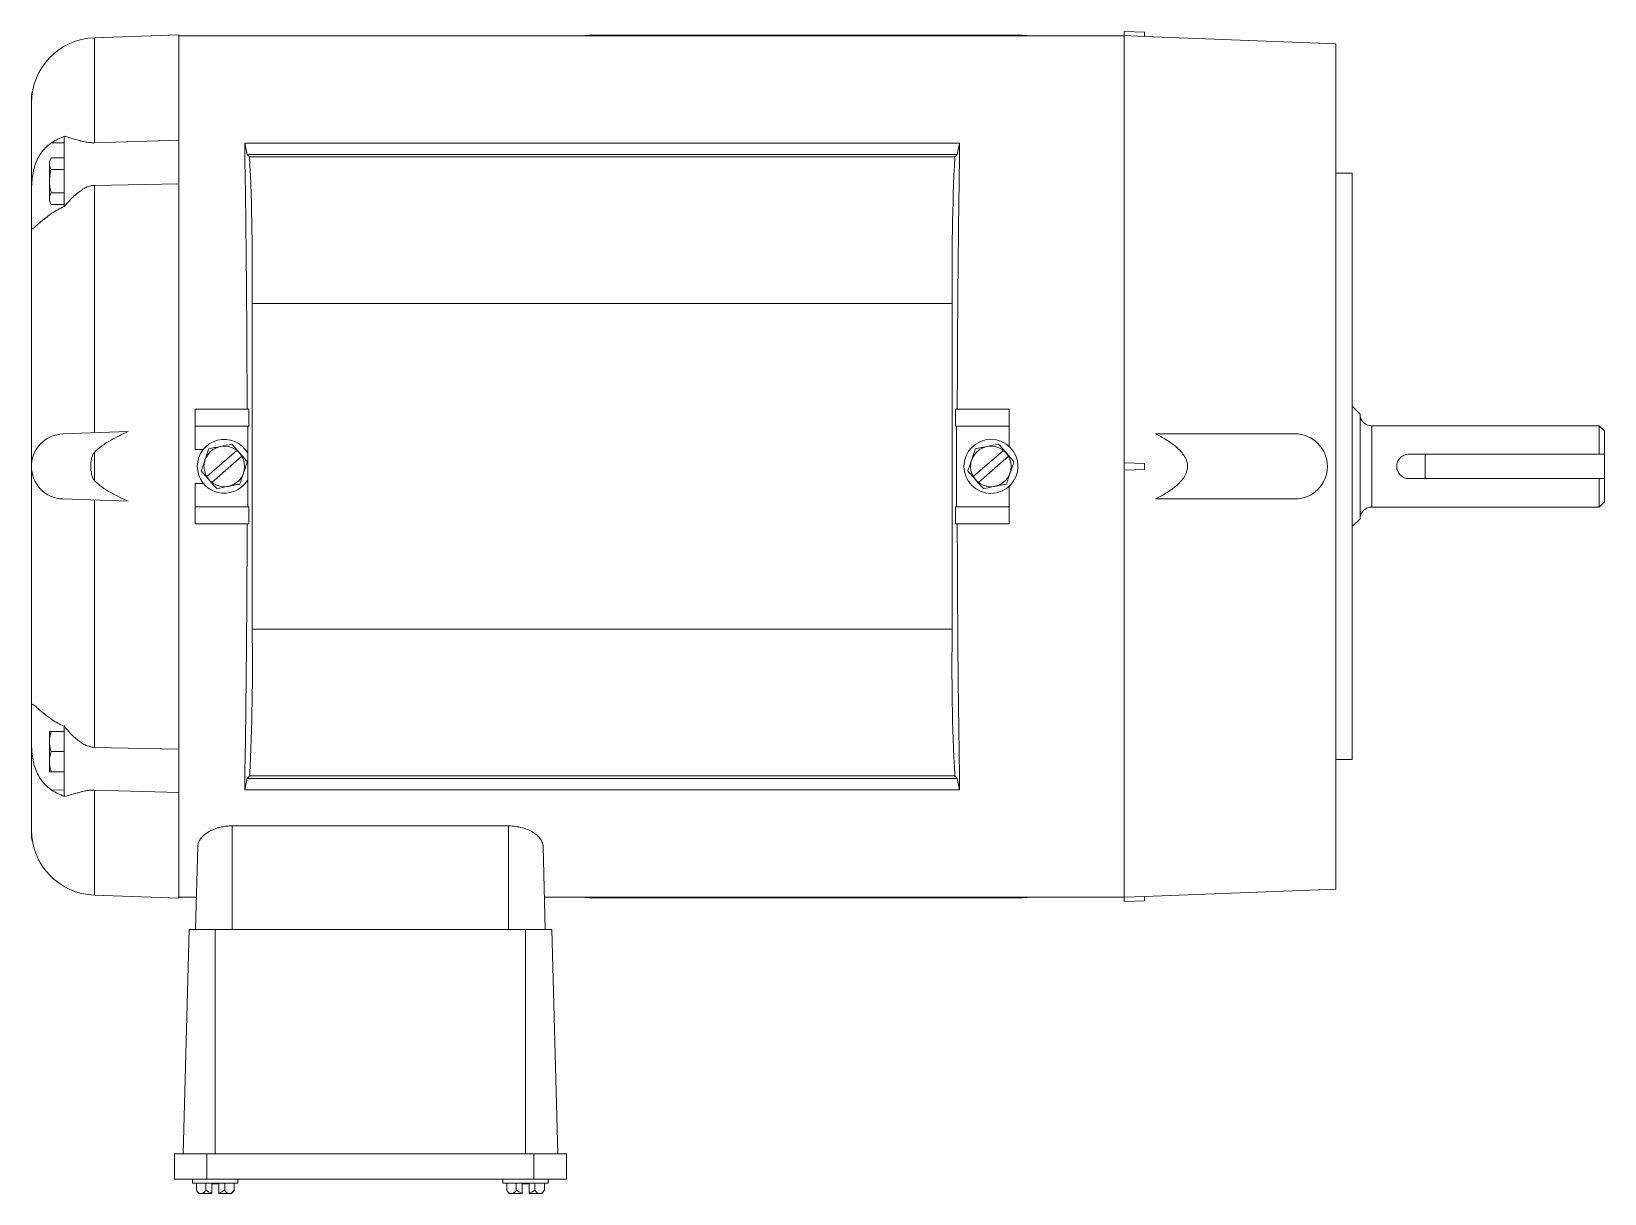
# Paper-space layout '_Top' of a CAD drawing. Header units: inches. Extents: x -4.8 to 7.3, y -5.6 to 3.3.
import ezdxf

# ---------------------------------------------------------------- set-up
doc = ezdxf.new("R2010")
doc.units = ezdxf.units.IN
doc.header["$MEASUREMENT"] = 0

psp = doc.layouts.new('_Top')

# ---------------------------------------------------------------- linework, layer by layer
at = {"color": 7, "linetype": 'Continuous', "lineweight": 15}
for p, q in [((-3.625, 3.312), (-4.272, 3.289)), ((-4.272, 2.484), (-4.272, 3.289)), ((-3.625, 3.312), (-3.625, -3.312)), ((3.625, 3.304), (-3.625, 3.304)), ((-0.475, 3.31), (-0.549, 3.304)), ((2.845, 3.31), (-0.475, 3.31)), ((2.919, 3.304), (2.845, 3.31)), ((3.625, 3.338), (3.625, -3.338)), ((3.781, 3.333), (3.625, 3.338)), ((3.781, 3.3), (3.625, 3.306)), ((3.781, 3.333), (3.781, 3.3)), ((5.25, 3.243), (3.781, 3.3)), ((5.25, -3.243), (5.25, 3.243)), ((-4.755, -2.847), (-4.755, 2.847)), ((-4.505, 2.534), (-4.505, 1.991)), ((-4.598, 2.484), (-4.505, 2.482)), ((-4.272, 2.484), (-3.625, 2.503)), ((-3.118, 2.481), (-3.101, 2.394)), ((-3.118, 2.375), (-3.118, 2.481)), ((2.363, 2.481), (-3.118, 2.481)), ((2.363, 2.481), (2.346, 2.394)), ((2.363, 2.375), (2.363, 2.481)), ((-4.604, 2.367), (-4.617, 2.343)), ((-4.617, 2.343), (-4.617, 2.034)), ((-4.505, 2.367), (-4.604, 2.367)), ((-3.101, 2.394), (-3.082, 2.375)), ((2.346, 2.394), (-3.101, 2.394)), ((2.327, 2.375), (-3.082, 2.375)), ((2.346, 2.394), (2.327, 2.375)), ((-4.505, 2.278), (-4.604, 2.278)), ((5.375, 2.25), (5.25, 2.25)), ((5.375, 2.25), (5.375, -2.25)), ((-4.505, 2.099), (-4.604, 2.099)), ((-3.625, 2.169), (-4.272, 2.156)), ((-4.272, 0.258), (-4.272, 2.156)), ((-4.617, 2.034), (-4.604, 2.01)), ((-4.505, 2.01), (-4.604, 2.01)), ((-3.062, 1.25), (-3.062, -1.25)), ((2.307, 1.25), (-3.062, 1.25)), ((2.307, 1.25), (2.307, -1.25)), ((-3.5, 0.44), (-3.5, 0.13)), ((-3.089, 0.44), (-3.5, 0.44)), ((-3.089, 0.44), (-3.089, 0.31)), ((2.333, 0.44), (2.333, 0.31)), ((2.333, 0.44), (2.745, 0.44)), ((2.745, 0.44), (2.745, 0.152)), ((5.435, 0.401), (5.375, 0.461)), ((5.435, 0.401), (5.435, -0.401)), ((-4.012, 0.267), (-4.514, 0.25)), ((-3.499, 0.31), (-3.089, 0.31)), ((-3.499, 0.13), (-3.499, 0.31)), ((-3.096, 0.31), (-3.096, 0.103)), ((2.745, 0.31), (2.333, 0.31)), ((2.341, 0.31), (2.341, -0.31)), ((3.867, 0.25), (4.935, 0.25)), ((7.27, 0.312), (5.525, 0.312)), ((5.525, 0.312), (5.525, -0.312)), ((7.31, 0.272), (7.27, 0.312)), ((7.27, 0.094), (7.27, 0.312)), ((7.31, 0.272), (7.31, -0.272)), ((-3.437, 0.13), (-3.5, 0.13)), ((-3.411, -0.078), (-3.18, 0.123)), ((-3.178, 0.125), (-3.139, 0.08)), ((2.469, -0.078), (2.7, 0.123)), ((2.702, 0.125), (2.741, 0.08)), ((-4.272, -0.107), (-4.272, 0.107)), ((-3.141, 0.078), (-3.372, -0.123)), ((-3.096, 0.102), (-3.096, -0.102)), ((2.739, 0.078), (2.508, -0.123)), ((3.781, 0.023), (3.625, 0.028)), ((3.781, 0.023), (3.781, -0.023)), ((5.81, 0.094), (5.935, 0.094)), ((5.935, 0.094), (5.935, -0.094)), ((5.935, 0.094), (7.31, 0.094)), ((-3.374, -0.125), (-3.413, -0.08)), ((-3.096, -0.103), (-3.096, -0.31)), ((2.506, -0.125), (2.467, -0.08)), ((3.781, -0.023), (3.625, -0.028)), ((5.935, -0.094), (5.81, -0.094)), ((5.935, -0.094), (7.31, -0.094)), ((7.27, -0.312), (7.27, -0.094)), ((-3.5, -0.13), (-3.5, -0.44)), ((-3.5, -0.13), (-3.437, -0.13)), ((-3.499, -0.31), (-3.499, -0.13)), ((2.745, -0.44), (2.745, -0.152)), ((-4.514, -0.25), (-4.012, -0.267)), ((-4.272, -2.156), (-4.272, -0.258)), ((-3.089, -0.31), (-3.499, -0.31)), ((-3.089, -0.31), (-3.089, -0.44)), ((2.333, -0.31), (2.333, -0.44)), ((2.333, -0.31), (2.745, -0.31)), ((3.867, -0.25), (4.935, -0.25)), ((5.525, -0.312), (7.27, -0.312)), ((7.27, -0.312), (7.31, -0.272)), ((-3.5, -0.44), (-3.089, -0.44)), ((2.333, -0.44), (2.745, -0.44)), ((5.375, -0.461), (5.435, -0.401)), ((2.307, -1.25), (-3.062, -1.25)), ((-4.617, -2.343), (-4.617, -2.034)), ((-4.505, -2.034), (-4.604, -2.034)), ((-4.505, -1.991), (-4.505, -2.534)), ((-4.272, -2.156), (-3.625, -2.169)), ((-4.505, -2.188), (-4.604, -2.188)), ((5.25, -2.25), (5.375, -2.25)), ((-4.505, -2.343), (-4.604, -2.343)), ((-3.118, -2.481), (-3.118, -2.375)), ((-3.101, -2.394), (-3.118, -2.481)), ((-3.082, -2.375), (-3.101, -2.394)), ((2.346, -2.394), (-3.101, -2.394)), ((2.327, -2.375), (-3.082, -2.375)), ((2.327, -2.375), (2.346, -2.394)), ((2.346, -2.394), (2.363, -2.481)), ((2.363, -2.481), (2.363, -2.375)), ((-4.598, -2.484), (-4.505, -2.482)), ((-3.625, -2.503), (-4.272, -2.484)), ((-4.272, -3.289), (-4.272, -2.484)), ((2.363, -2.481), (-3.118, -2.481)), ((-1.095, -2.758), (-3.215, -2.758)), ((-3.215, -2.758), (-3.215, -3.553)), ((-1.095, -3.553), (-1.095, -2.758)), ((-3.496, -3.553), (-3.479, -2.913)), ((-0.831, -2.913), (-0.814, -3.553)), ((3.781, -3.3), (5.25, -3.243)), ((-4.272, -3.289), (-3.625, -3.312)), ((-3.625, -3.304), (-3.489, -3.304)), ((-0.821, -3.304), (3.625, -3.304)), ((-0.549, -3.304), (-0.475, -3.31)), ((2.845, -3.31), (-0.475, -3.31)), ((2.845, -3.31), (2.919, -3.304)), ((3.625, -3.306), (3.781, -3.3)), ((3.781, -3.333), (3.625, -3.338)), ((3.781, -3.3), (3.781, -3.333)), ((-3.546, -3.553), (-3.591, -5.276)), ((-0.764, -3.553), (-3.546, -3.553)), ((-3.345, -3.553), (-3.345, -5.276)), ((-0.965, -3.553), (-0.965, -5.276)), ((-0.764, -3.553), (-0.719, -5.276)), ((-3.659, -5.276), (-0.651, -5.276)), ((-3.659, -5.469), (-3.659, -5.276)), ((-3.409, -5.276), (-3.409, -5.469)), ((-0.901, -5.469), (-0.901, -5.276)), ((-0.651, -5.276), (-0.651, -5.469)), ((-0.651, -5.469), (-3.659, -5.469)), ((-3.519, -5.469), (-3.519, -5.5)), ((-3.519, -5.5), (-3.171, -5.5)), ((-3.489, -5.553), (-3.489, -5.5)), ((-3.417, -5.553), (-3.417, -5.5)), ((-3.372, -5.505), (-3.318, -5.505)), ((-3.372, -5.579), (-3.372, -5.505)), ((-3.318, -5.505), (-3.318, -5.579)), ((-3.273, -5.553), (-3.273, -5.5)), ((-3.201, -5.553), (-3.201, -5.5)), ((-3.171, -5.5), (-3.171, -5.469)), ((-1.139, -5.469), (-1.139, -5.5)), ((-1.139, -5.5), (-0.791, -5.5)), ((-1.109, -5.553), (-1.109, -5.5)), ((-1.037, -5.553), (-1.037, -5.5)), ((-0.992, -5.505), (-0.938, -5.505)), ((-0.992, -5.579), (-0.992, -5.505)), ((-0.938, -5.505), (-0.938, -5.579)), ((-0.893, -5.553), (-0.893, -5.5)), ((-0.821, -5.553), (-0.821, -5.5)), ((-0.791, -5.5), (-0.791, -5.469)), ((-3.47, -5.579), (-3.372, -5.579)), ((-3.318, -5.579), (-3.22, -5.579)), ((-1.09, -5.579), (-0.992, -5.579)), ((-0.938, -5.579), (-0.84, -5.579))]:
    psp.add_line(p, q, dxfattribs=at)
at = {"color": 7, "linetype": 'Continuous', "lineweight": 15, "flags": 128}
for points in [[(-4.755, 2.847), (-4.749, 2.874), (-4.747, 2.878)], [(-4.747, -2.878), (-4.749, -2.874), (-4.755, -2.847)]]:
    psp.add_lwpolyline(points, dxfattribs=at)
at = {"color": 7, "linetype": 'Continuous', "lineweight": 15}
for centre, radius in [((-3.276, 0), 0.156), ((2.604, 0), 0.207), ((2.604, 0), 0.156)]:
    psp.add_circle(centre, radius, dxfattribs=at)
for centre, radius, start, end in [((-4.255, 2.79), 0.5, 92, 180), ((-134.543, 0.249), 131.442, 0.08342, 0.92688), ((-20.971, 1.506), 17.91, 359.183, 2.7824), ((20.216, 1.506), 17.91, 177.2176, 180.817), ((133.788, 0.249), 131.442, 179.07312, 179.91658), ((5.525, 0.402), 0.09, 180.8754, 270), ((-4.505, 0), 0.25, 92, 268), ((4.935, 0), 0.25, 270, 90), ((-3.276, 0), 0.207, 29.4672, 330.5328), ((5.525, -0.402), 0.09, 90, 179.1246), ((-130.458, -0.285), 127.357, 359.0596, 359.93011), ((129.703, -0.285), 127.357, 180.06989, 180.9404), ((-18.727, -1.544), 15.667, 356.9598, 1.0748), ((17.972, -1.544), 15.667, 178.9252, 183.0402), ((-4.255, -2.79), 0.5, 180, 268), ((-3.345, -5.469), 0.167, 209.9055, 221.3478), ((-3.448, -5.535), 0.0453, 203.3833, 263.0384), ((-3.459, -5.535), 0.0453, 276.9616, 336.6167), ((-3.345, -5.469), 0.11, 228.9984, 255.7913), ((-3.345, -5.469), 0.11, 284.2087, 311.0016), ((-3.231, -5.535), 0.0453, 203.3833, 263.0384), ((-3.242, -5.535), 0.0453, 276.9616, 336.6167), ((-3.345, -5.469), 0.167, 318.6522, 330.0945), ((-0.965, -5.469), 0.167, 209.9055, 221.3478), ((-1.068, -5.535), 0.0453, 203.3833, 263.0384), ((-1.079, -5.535), 0.0453, 276.9616, 336.6167), ((-0.965, -5.469), 0.11, 228.9984, 255.7913), ((-0.965, -5.469), 0.11, 284.2087, 311.0016), ((-0.851, -5.535), 0.0453, 203.3833, 263.0384), ((-0.862, -5.535), 0.0453, 276.9616, 336.6167), ((-0.965, -5.469), 0.167, 318.6522, 330.0945)]:
    psp.add_arc(centre, radius, start, end, dxfattribs=at)
for points, knots in [([(-4.505, 2.534), (-4.49, 2.53), (-4.474, 2.526), (-4.44, 2.516), (-4.423, 2.511), (-4.395, 2.503), (-4.385, 2.5), (-4.365, 2.495), (-4.355, 2.493), (-4.333, 2.488), (-4.321, 2.487), (-4.303, 2.485), (-4.297, 2.484), (-4.285, 2.484), (-4.279, 2.484), (-4.272, 2.484)], [0, 0, 0, 0, 0.25, 0.25, 0.5, 0.5, 0.625, 0.625, 0.75, 0.75, 0.875, 0.875, 0.9375, 0.9375, 1, 1, 1, 1]), ([(-4.598, 2.484), (-4.626, 2.466), (-4.651, 2.443), (-4.694, 2.388), (-4.711, 2.357), (-4.727, 2.313), (-4.73, 2.303), (-4.735, 2.285), (-4.738, 2.276), (-4.744, 2.248), (-4.747, 2.228), (-4.75, 2.199), (-4.751, 2.189), (-4.753, 2.17), (-4.753, 2.16), (-4.755, 2.131), (-4.755, 2.112), (-4.755, 2.094)], [0, 0, 0, 0, 0.25, 0.25, 0.5, 0.5, 0.5625, 0.5625, 0.625, 0.625, 0.75, 0.75, 0.8125, 0.8125, 0.875, 0.875, 1, 1, 1, 1]), ([(-4.617, 2.322), (-4.617, 2.315), (-4.616, 2.307), (-4.611, 2.292), (-4.608, 2.285), (-4.604, 2.278)], [0, 0, 0, 0, 0.5, 0.5, 1, 1, 1, 1]), ([(-4.604, 2.278), (-4.608, 2.263), (-4.611, 2.248), (-4.616, 2.219), (-4.617, 2.204), (-4.617, 2.188)], [0, 0, 0, 0, 0.5, 0.5, 1, 1, 1, 1]), ([(-4.617, 2.188), (-4.617, 2.173), (-4.616, 2.158), (-4.611, 2.128), (-4.608, 2.114), (-4.604, 2.099)], [0, 0, 0, 0, 0.5, 0.5, 1, 1, 1, 1]), ([(-4.617, 2.055), (-4.617, 2.047), (-4.616, 2.04), (-4.611, 2.025), (-4.608, 2.018), (-4.604, 2.01)], [0, 0, 0, 0, 0.5, 0.5, 1, 1, 1, 1]), ([(-4.272, 2.156), (-4.285, 2.156), (-4.297, 2.154), (-4.315, 2.149), (-4.321, 2.147), (-4.333, 2.142), (-4.338, 2.14), (-4.355, 2.131), (-4.365, 2.125), (-4.385, 2.111), (-4.395, 2.104), (-4.423, 2.081), (-4.44, 2.064), (-4.474, 2.029), (-4.49, 2.01), (-4.505, 1.991)], [0, 0, 0, 0, 0.125, 0.125, 0.1875, 0.1875, 0.25, 0.25, 0.375, 0.375, 0.5, 0.5, 0.75, 0.75, 1, 1, 1, 1]), ([(-4.755, 1.843), (-4.755, 1.84), (-4.755, 1.838), (-4.755, 1.833), (-4.754, 1.831), (-4.753, 1.827), (-4.752, 1.825), (-4.747, 1.825), (-4.744, 1.826), (-4.736, 1.831), (-4.731, 1.835), (-4.718, 1.846), (-4.71, 1.853), (-4.693, 1.868), (-4.684, 1.876), (-4.668, 1.889), (-4.662, 1.894), (-4.65, 1.903), (-4.644, 1.908), (-4.626, 1.922), (-4.612, 1.932), (-4.598, 1.942)], [0, 0, 0, 0, 0.0625, 0.0625, 0.125, 0.125, 0.25, 0.25, 0.375, 0.375, 0.5, 0.5, 0.625, 0.625, 0.75, 0.75, 0.8125, 0.8125, 0.875, 0.875, 1, 1, 1, 1]), ([(-4.272, 0.107), (-4.255, 0.126), (-4.235, 0.143), (-4.193, 0.173), (-4.171, 0.187), (-4.127, 0.212), (-4.104, 0.224), (-4.058, 0.247), (-4.035, 0.257), (-4.012, 0.267)], [0, 0, 0, 0, 0.25, 0.25, 0.5, 0.5, 0.75, 0.75, 1, 1, 1, 1]), ([(3.867, 0.25), (3.894, 0.236), (3.921, 0.221), (3.973, 0.189), (3.998, 0.172), (4.033, 0.142), (4.044, 0.132), (4.066, 0.11), (4.075, 0.098), (4.092, 0.072), (4.1, 0.059), (4.107, 0.037), (4.109, 0.03), (4.112, 0.014), (4.112, 0.007), (4.112, -0.016), (4.109, -0.031), (4.099, -0.06), (4.092, -0.074), (4.074, -0.099), (4.065, -0.111), (4.043, -0.133), (4.032, -0.143), (3.997, -0.172), (3.972, -0.19), (3.92, -0.222), (3.894, -0.236), (3.867, -0.25)], [0, 0, 0, 0, 0.125, 0.125, 0.25, 0.25, 0.3125, 0.3125, 0.375, 0.375, 0.4375, 0.4375, 0.46875, 0.46875, 0.5, 0.5, 0.5625, 0.5625, 0.625, 0.625, 0.6875, 0.6875, 0.75, 0.75, 0.875, 0.875, 1, 1, 1, 1]), ([(-3.306, 0.153), (-3.321, 0.15), (-3.336, 0.147), (-3.366, 0.141), (-3.38, 0.138), (-3.395, 0.136)], [0, 0, 0, 0, 0.5, 0.5, 1, 1, 1, 1]), ([(2.574, 0.153), (2.559, 0.15), (2.544, 0.147), (2.514, 0.141), (2.5, 0.138), (2.485, 0.136)], [0, 0, 0, 0, 0.5, 0.5, 1, 1, 1, 1]), ([(-4.272, -0.107), (-4.276, -0.104), (-4.278, -0.1), (-4.283, -0.092), (-4.285, -0.087), (-4.29, -0.074), (-4.293, -0.065), (-4.299, -0.038), (-4.3, -0.019), (-4.3, 0.019), (-4.299, 0.037), (-4.293, 0.065), (-4.29, 0.074), (-4.285, 0.087), (-4.283, 0.092), (-4.278, 0.1), (-4.276, 0.104), (-4.272, 0.107)], [0, 0, 0, 0, 0.0625, 0.0625, 0.125, 0.125, 0.25, 0.25, 0.5, 0.5, 0.75, 0.75, 0.875, 0.875, 0.9375, 0.9375, 1, 1, 1, 1]), ([(-3.424, 0.05), (-3.429, 0.036), (-3.434, 0.021), (-3.443, -0.007), (-3.448, -0.021), (-3.453, -0.035)], [0, 0, 0, 0, 0.5, 0.5, 1, 1, 1, 1]), ([(-3.128, -0.05), (-3.123, -0.036), (-3.118, -0.021), (-3.109, 0.007), (-3.104, 0.021), (-3.099, 0.035)], [0, 0, 0, 0, 0.5, 0.5, 1, 1, 1, 1]), ([(2.456, 0.05), (2.451, 0.036), (2.446, 0.021), (2.437, -0.007), (2.432, -0.021), (2.427, -0.035)], [0, 0, 0, 0, 0.5, 0.5, 1, 1, 1, 1]), ([(2.752, -0.05), (2.757, -0.036), (2.762, -0.021), (2.771, 0.007), (2.776, 0.021), (2.781, 0.035)], [0, 0, 0, 0, 0.5, 0.5, 1, 1, 1, 1]), ([(5.81, -0.094), (5.804, -0.094), (5.798, -0.093), (5.786, -0.091), (5.78, -0.089), (5.769, -0.084), (5.763, -0.081), (5.753, -0.075), (5.748, -0.071), (5.736, -0.058), (5.729, -0.047), (5.722, -0.03), (5.72, -0.024), (5.717, -0.012), (5.717, -0.006), (5.717, 0.006), (5.717, 0.012), (5.72, 0.024), (5.721, 0.03), (5.729, 0.047), (5.735, 0.058), (5.748, 0.071), (5.753, 0.074), (5.763, 0.081), (5.769, 0.084), (5.78, 0.089), (5.786, 0.091), (5.798, 0.093), (5.804, 0.094), (5.81, 0.094)], [0, 0, 0, 0, 0.0625, 0.0625, 0.125, 0.125, 0.1875, 0.1875, 0.25, 0.25, 0.375, 0.375, 0.4375, 0.4375, 0.5, 0.5, 0.5625, 0.5625, 0.625, 0.625, 0.75, 0.75, 0.8125, 0.8125, 0.875, 0.875, 0.9375, 0.9375, 1, 1, 1, 1]), ([(-4.012, -0.267), (-4.035, -0.257), (-4.058, -0.247), (-4.104, -0.224), (-4.127, -0.212), (-4.172, -0.187), (-4.194, -0.173), (-4.225, -0.15), (-4.235, -0.142), (-4.254, -0.126), (-4.264, -0.117), (-4.272, -0.107)], [0, 0, 0, 0, 0.25, 0.25, 0.5, 0.5, 0.75, 0.75, 0.875, 0.875, 1, 1, 1, 1]), ([(-3.246, -0.153), (-3.231, -0.15), (-3.216, -0.147), (-3.186, -0.141), (-3.172, -0.138), (-3.157, -0.136)], [0, 0, 0, 0, 0.5, 0.5, 1, 1, 1, 1]), ([(2.634, -0.153), (2.649, -0.15), (2.664, -0.147), (2.694, -0.141), (2.708, -0.138), (2.723, -0.136)], [0, 0, 0, 0, 0.5, 0.5, 1, 1, 1, 1]), ([(-4.598, -1.942), (-4.626, -1.922), (-4.651, -1.903), (-4.694, -1.867), (-4.711, -1.852), (-4.727, -1.838), (-4.73, -1.836), (-4.735, -1.832), (-4.738, -1.83), (-4.744, -1.826), (-4.747, -1.825), (-4.75, -1.825), (-4.751, -1.825), (-4.753, -1.827), (-4.753, -1.828), (-4.755, -1.833), (-4.755, -1.837), (-4.755, -1.843)], [0, 0, 0, 0, 0.25, 0.25, 0.5, 0.5, 0.5625, 0.5625, 0.625, 0.625, 0.75, 0.75, 0.8125, 0.8125, 0.875, 0.875, 1, 1, 1, 1]), ([(-4.604, -2.034), (-4.608, -2.034), (-4.611, -2.034), (-4.616, -2.034), (-4.617, -2.034), (-4.617, -2.034)], [0, 0, 0, 0, 0.5, 0.5, 1, 1, 1, 1]), ([(-4.505, -1.991), (-4.49, -2.01), (-4.474, -2.029), (-4.44, -2.064), (-4.423, -2.081), (-4.395, -2.104), (-4.385, -2.112), (-4.365, -2.125), (-4.355, -2.132), (-4.333, -2.142), (-4.321, -2.147), (-4.303, -2.152), (-4.297, -2.153), (-4.285, -2.155), (-4.279, -2.156), (-4.272, -2.156)], [0, 0, 0, 0, 0.25, 0.25, 0.5, 0.5, 0.625, 0.625, 0.75, 0.75, 0.875, 0.875, 0.9375, 0.9375, 1, 1, 1, 1]), ([(-4.755, -2.094), (-4.755, -2.103), (-4.755, -2.113), (-4.755, -2.132), (-4.754, -2.141), (-4.753, -2.17), (-4.752, -2.189), (-4.747, -2.228), (-4.744, -2.247), (-4.736, -2.285), (-4.731, -2.303), (-4.718, -2.338), (-4.71, -2.355), (-4.693, -2.387), (-4.684, -2.402), (-4.668, -2.422), (-4.662, -2.429), (-4.65, -2.442), (-4.644, -2.448), (-4.626, -2.465), (-4.612, -2.475), (-4.598, -2.484)], [0, 0, 0, 0, 0.0625, 0.0625, 0.125, 0.125, 0.25, 0.25, 0.375, 0.375, 0.5, 0.5, 0.625, 0.625, 0.75, 0.75, 0.8125, 0.8125, 0.875, 0.875, 1, 1, 1, 1]), ([(-4.617, -2.111), (-4.617, -2.124), (-4.616, -2.138), (-4.611, -2.163), (-4.608, -2.176), (-4.604, -2.188)], [0, 0, 0, 0, 0.5, 0.5, 1, 1, 1, 1]), ([(-4.617, -2.266), (-4.617, -2.279), (-4.616, -2.292), (-4.611, -2.317), (-4.608, -2.33), (-4.604, -2.343)], [0, 0, 0, 0, 0.5, 0.5, 1, 1, 1, 1]), ([(-4.604, -2.343), (-4.608, -2.343), (-4.611, -2.343), (-4.616, -2.343), (-4.617, -2.343), (-4.617, -2.343)], [0, 0, 0, 0, 0.5, 0.5, 1, 1, 1, 1]), ([(-4.272, -2.484), (-4.285, -2.484), (-4.297, -2.484), (-4.315, -2.486), (-4.321, -2.487), (-4.333, -2.488), (-4.338, -2.489), (-4.355, -2.493), (-4.365, -2.495), (-4.385, -2.5), (-4.395, -2.503), (-4.423, -2.511), (-4.44, -2.516), (-4.474, -2.526), (-4.49, -2.53), (-4.505, -2.534)], [0, 0, 0, 0, 0.125, 0.125, 0.1875, 0.1875, 0.25, 0.25, 0.375, 0.375, 0.5, 0.5, 0.75, 0.75, 1, 1, 1, 1]), ([(-3.479, -2.913), (-3.479, -2.904), (-3.477, -2.896), (-3.471, -2.878), (-3.466, -2.869), (-3.454, -2.852), (-3.446, -2.843), (-3.428, -2.826), (-3.418, -2.818), (-3.395, -2.803), (-3.382, -2.796), (-3.361, -2.787), (-3.353, -2.784), (-3.338, -2.778), (-3.33, -2.775), (-3.305, -2.768), (-3.288, -2.765), (-3.261, -2.761), (-3.252, -2.76), (-3.234, -2.759), (-3.224, -2.758), (-3.215, -2.758)], [0, 0, 0, 0, 0.125, 0.125, 0.25, 0.25, 0.375, 0.375, 0.5, 0.5, 0.625, 0.625, 0.6875, 0.6875, 0.75, 0.75, 0.875, 0.875, 0.9375, 0.9375, 1, 1, 1, 1]), ([(-1.095, -2.758), (-1.077, -2.758), (-1.058, -2.76), (-1.022, -2.765), (-1.005, -2.768), (-0.972, -2.778), (-0.957, -2.783), (-0.928, -2.796), (-0.915, -2.803), (-0.892, -2.818), (-0.882, -2.826), (-0.864, -2.843), (-0.856, -2.852), (-0.844, -2.869), (-0.84, -2.878), (-0.833, -2.895), (-0.831, -2.904), (-0.831, -2.913)], [0, 0, 0, 0, 0.125, 0.125, 0.25, 0.25, 0.375, 0.375, 0.5, 0.5, 0.625, 0.625, 0.75, 0.75, 0.875, 0.875, 1, 1, 1, 1])]:
    psp.add_open_spline(points, degree=3, knots=knots, dxfattribs=at)
for points in [[(-4.505, 2.532), (-4.539, 2.518), (-4.57, 2.503), (-4.598, 2.484)], [(-4.604, 2.367), (-4.612, 2.352), (-4.617, 2.337), (-4.617, 2.322)], [(-4.604, 2.099), (-4.612, 2.085), (-4.617, 2.07), (-4.617, 2.055)], [(-4.598, 1.942), (-4.57, 1.962), (-4.539, 1.979), (-4.505, 1.994)], [(-3.395, 0.136), (-3.404, 0.108), (-3.414, 0.079), (-3.424, 0.05)], [(-3.218, 0.17), (-3.247, 0.165), (-3.276, 0.159), (-3.306, 0.153)], [(-3.218, 0.17), (-3.205, 0.156), (-3.192, 0.14), (-3.178, 0.125)], [(-3.18, 0.123), (-3.18, 0.124), (-3.179, 0.125), (-3.178, 0.125)], [(2.485, 0.136), (2.476, 0.108), (2.466, 0.079), (2.456, 0.05)], [(2.662, 0.17), (2.633, 0.165), (2.604, 0.159), (2.574, 0.153)], [(2.662, 0.17), (2.675, 0.156), (2.688, 0.14), (2.702, 0.125)], [(2.7, 0.123), (2.7, 0.124), (2.701, 0.125), (2.702, 0.125)], [(-3.139, 0.08), (-3.14, 0.079), (-3.14, 0.079), (-3.141, 0.078)], [(-3.139, 0.08), (-3.125, 0.065), (-3.112, 0.05), (-3.099, 0.035)], [(2.741, 0.08), (2.74, 0.079), (2.74, 0.079), (2.739, 0.078)], [(2.741, 0.08), (2.755, 0.065), (2.768, 0.05), (2.781, 0.035)], [(-3.453, -0.035), (-3.44, -0.05), (-3.427, -0.065), (-3.413, -0.08)], [(-3.413, -0.08), (-3.412, -0.079), (-3.412, -0.079), (-3.411, -0.078)], [(-3.157, -0.136), (-3.148, -0.108), (-3.138, -0.079), (-3.128, -0.05)], [(2.427, -0.035), (2.44, -0.05), (2.453, -0.065), (2.467, -0.08)], [(2.467, -0.08), (2.468, -0.079), (2.468, -0.079), (2.469, -0.078)], [(2.723, -0.136), (2.732, -0.108), (2.742, -0.079), (2.752, -0.05)], [(-3.372, -0.123), (-3.372, -0.124), (-3.373, -0.125), (-3.374, -0.125)], [(-3.374, -0.125), (-3.36, -0.141), (-3.347, -0.156), (-3.334, -0.17)], [(-3.334, -0.17), (-3.305, -0.165), (-3.276, -0.159), (-3.246, -0.153)], [(2.508, -0.123), (2.508, -0.124), (2.507, -0.125), (2.506, -0.125)], [(2.506, -0.125), (2.52, -0.141), (2.533, -0.156), (2.546, -0.17)], [(2.546, -0.17), (2.575, -0.165), (2.604, -0.159), (2.634, -0.153)], [(-4.604, -2.034), (-4.612, -2.059), (-4.617, -2.085), (-4.617, -2.111)], [(-4.505, -1.994), (-4.539, -1.979), (-4.57, -1.962), (-4.598, -1.942)], [(-4.604, -2.188), (-4.612, -2.214), (-4.617, -2.239), (-4.617, -2.266)], [(-4.598, -2.484), (-4.57, -2.503), (-4.539, -2.518), (-4.505, -2.532)]]:
    psp.add_open_spline(points, degree=3, dxfattribs=at)

doc.saveas('drawing.dxf')
